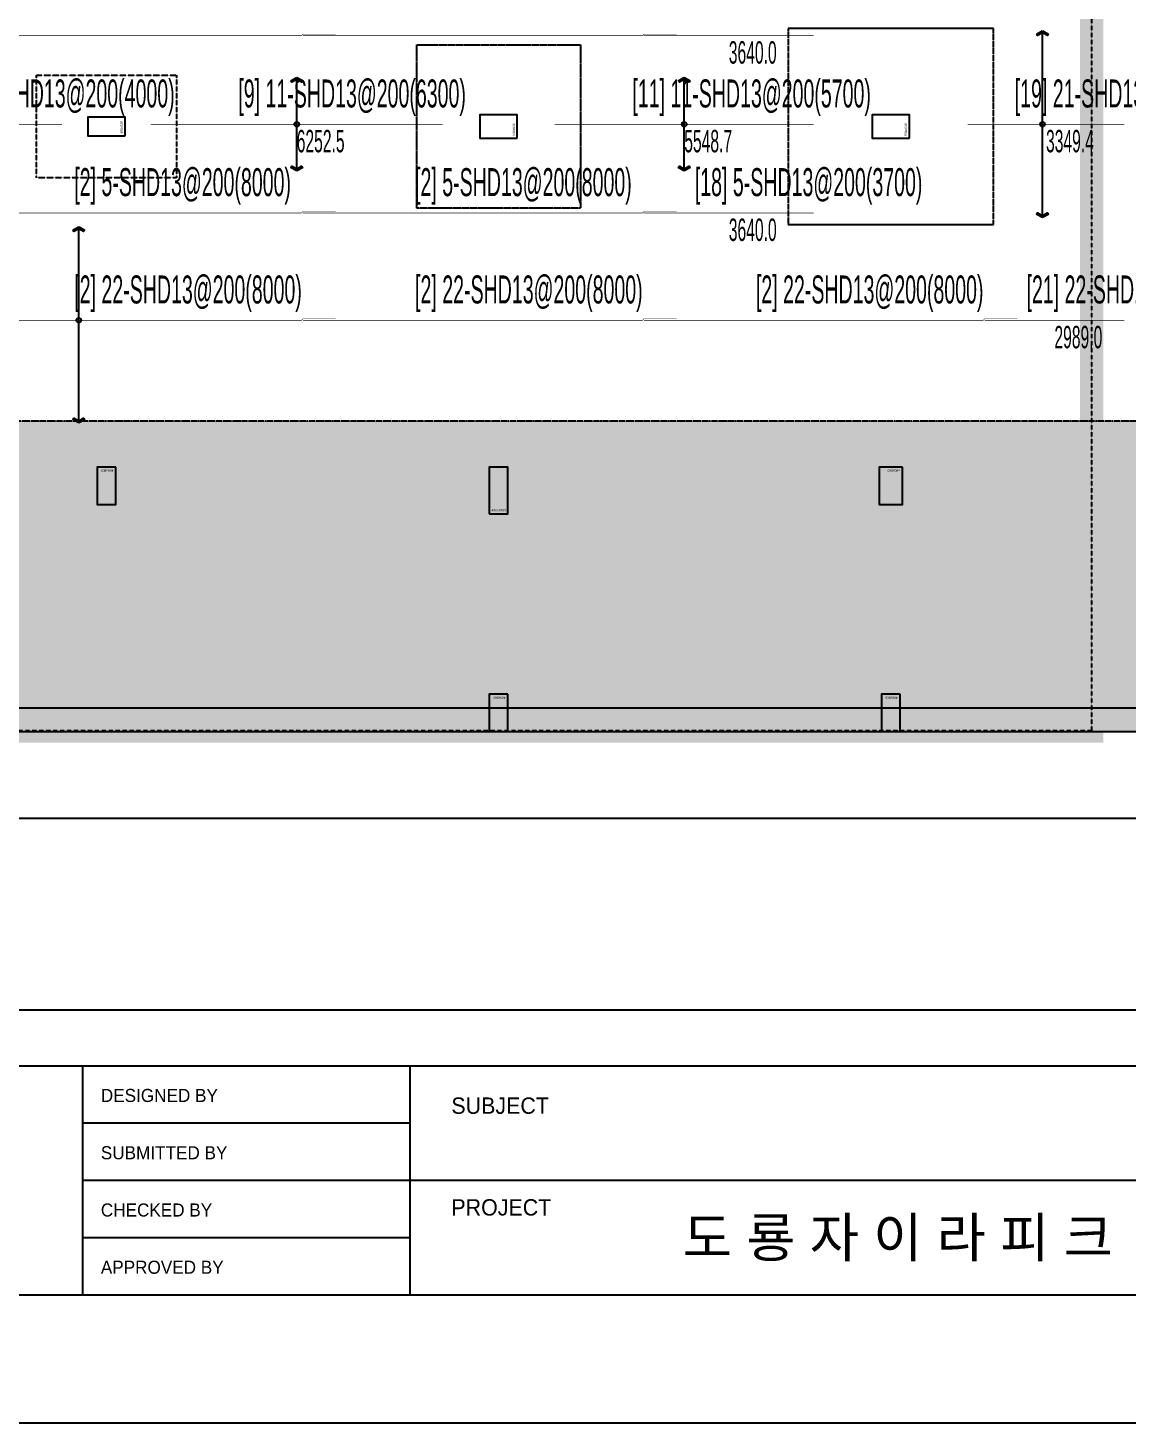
# Model space of a CAD drawing. Header units: millimetres. Extents: x 91591 to 1353697, y 75729 to 160586.
# Drawn here: x 282798 to 306342, y 75729 to 105628 of the extents above; entities that cross this region are included whole.
import ezdxf
from ezdxf.enums import TextEntityAlignment as Align

# ---------------------------------------------------------------- set-up
doc = ezdxf.new("R2010")
doc.units = ezdxf.units.MM
doc.linetypes.add('HID', pattern=[2.5, 1.5, -1])
doc.linetypes.add('HIDDEN', pattern=[0.375, 0.25, -0.125])
for name, color, linetype in [('-S_F', 7, 'Continuous'), ('8', 8, 'Continuous'), ('NX_BAR(D)', 7, 'Continuous'), ('NX_BARTXT', 7, 'Continuous'), ('NX_FORM', 7, 'Continuous'), ('S-FND_OUTLINE_지하주차장 기초', 4, 'HID'), ('S-HAT', 252, 'Continuous'), ('XR-지하주차장$0$A-CON', 2, 'Continuous'), ('XR-지하주차장$0$AA-COL', 2, 'Continuous'), ('기초', 7, 'Continuous')]:
    doc.layers.add(name, color=color, linetype=linetype)
doc.layers.add('DEFPOINT', color=142, linetype='Continuous', plot=False)
doc.layers.add('NX_DEFAULT', color=7, linetype='Continuous', plot=False)
doc.layers.add('JEIL-TXT1', color=7, linetype='Continuous', lineweight=9)
doc.styles.add('BarSetTxt', font='Arial.ttf', dxfattribs={"width": 0.4, "height": 353.85})
doc.styles.add('BAS_TITLE1', font='')
doc.styles.add('EST', font='')
doc.styles.add('XR-지하주차장$0$Standard', font='arial.ttf')
doc.styles.get('BAS_TITLE1').set_extended_font_data('HYHeadLine-Medium')
doc.styles.get('EST').set_extended_font_data('HYHeadLine-Medium')

# ---------------------------------------------------------------- blocks, each defined once
blk = doc.blocks.new('zw$9A02')
at = {"color": 4}
for p, q in [((3810, -57899), (85731, -57899)), ((54288, -61579), (54288, -57899)), ((59546, -61579), (59546, -57899)), ((54288, -58819), (59546, -58819)), ((54288, -59739), (85731, -59739)), ((54288, -60659), (59546, -60659))]:
    blk.add_line(p, q, dxfattribs=at)
blk.add_lwpolyline([(0, -63643), (0, 0), (90000, 0), (90000, -63643)], close=True)
blk.add_lwpolyline([(3810, -61579), (85731, -61579), (85731, -3425), (3810, -3425)], close=True, dxfattribs=at)
at = {"layer": 'DEFPOINT', "color": 150}
blk.add_lwpolyline([(4710, -56999), (84831, -56999), (84831, -4325), (4710, -4325)], close=True, dxfattribs=at)
at = {"style": 'BAS_TITLE1'}
for s, height, p in [('DESIGNED BY', 210.32, (54577, -58482)), ('SUBJECT', 262.9, (60208, -58672)), ('SUBMITTED BY', 210.32, (54577, -59403)), ('PROJECT', 262.9, (60208, -60307)), ('CHECKED BY', 210.3, (54577, -60323)), ('APPROVED BY', 210.32, (54577, -61243))]:
    blk.add_text(s, height=height, dxfattribs=at).set_placement(p)
at = {"layer": 'JEIL-TXT1', "color": 2, "style": 'EST'}
blk.add_text('도 룡 자 이 라 피 크', height=630, dxfattribs=at).set_placement((67380, -60659), align=Align.MIDDLE_CENTER)
blk = doc.blocks.new('zw$D357')
at = {"layer": 'S-HAT'}
h = blk.add_hatch(dxfattribs=at)
h.set_pattern_fill('GRASS', color=256, scale=20)
h.set_pattern_definition([(90, (-331308.68, 2741039.9), (-359.21, 359.21), [95.25, -623.17]), (45, (-331308.7, 2741039.9), (-359.210245, 359.210245), [95.25, -412.75]), (135, (-331308.7, 2741039.9), (-359.210245, -359.210245), [95.25, -412.75])])
h.paths.add_polyline_path([(-65008, -55192), (-61014, -48545), (-9370, -48545), (-5377, -55192)])
at = {"layer": '-S_F', "linetype": 'HIDDEN', "lineweight": -3}
for points in [[(-19608, -40128), (-19608, -44328), (-15208, -44328), (-15208, -40128)], [(-27557, -40474), (-24057, -40474), (-24057, -43974), (-27557, -43974)], [(-35710, -41127), (-32710, -41127), (-32710, -43327), (-35710, -43327)]]:
    blk.add_lwpolyline(points, close=True, dxfattribs=at)
blk.add_lwpolyline([(-70457, 878), (0, 878), (0, -57059), (-70457, -57059)], close=True)
at = {"layer": 'S-FND_OUTLINE_지하주차장 기초'}
blk.add_lwpolyline([(-9370, -48545), (-61014, -48545), (-65008, -55192), (-5377, -55192)], close=True, dxfattribs=at)
at = {"layer": 'XR-지하주차장$0$A-CON'}
for p, q in [((-2750, -54692), (-36610, -54692)), ((-70457, -55192), (0, -55192))]:
    blk.add_line(p, q, dxfattribs=at)
at = {"layer": 'XR-지하주차장$0$AA-COL'}
for points in [[(-33810, -42427), (-33810, -42027), (-34610, -42027), (-34610, -42427)], [(-25410, -42477), (-25410, -41977), (-26210, -41977), (-26210, -42477)], [(-17010, -42477), (-17010, -41977), (-17810, -41977), (-17810, -42477)], [(-34010, -49527), (-34410, -49527), (-34410, -50327), (-34010, -50327)], [(-26010, -50527), (-25610, -50527), (-25610, -49527), (-26010, -49527)], [(-17160, -49527), (-17660, -49527), (-17660, -50327), (-17160, -50327)], [(-25610, -54392), (-26010, -54392), (-26010, -55192), (-25610, -55192)], [(-17210, -54392), (-17610, -54392), (-17610, -55192), (-17210, -55192)]]:
    blk.add_lwpolyline(points, close=True, dxfattribs=at)
at = {"layer": '기초', "color": 6, "linetype": 'HID', "ltscale": 3, "const_width": 500}
blk.add_lwpolyline([(-56498, -55179), (-56498, -13109), (-51183, -13099), (-51183, -15035), (-51183, -15035), (-51183, -15047), (-37285, -15025), (-37298, -6685), (-14910, -6684), (-14910, -24464), (-14910, -24464), (-14910, -24477), (-13109, -24477), (-13109, -55179)], close=True, dxfattribs=at)
at = {"layer": 'Defpoints', "style": 'XR-지하주차장$0$Standard'}
for s, rotation, p in [('400x800', 90, (-33860, -42377)), ('500x800', 90, (-25460, -42427)), ('500x800', 90, (-17060, -42427)), ('400x800', 180, (-34060, -49577)), ('500x800', 180, (-17210, -49577)), ('400x800', 180, (-25660, -54442)), ('400x800', 180, (-17260, -54442))]:
    blk.add_text(s, height=50, rotation=rotation, dxfattribs=at).set_placement(p)
blk.add_text('400x1000', height=50, dxfattribs=at).set_placement((-25960, -50477))

msp = doc.modelspace()

# ---------------------------------------------------------------- linework, layer by layer
at = {"layer": 'DEFPOINT', "linetype": 'HID', "ltscale": 3}
msp.add_lwpolyline([(262190.8, 90562.3), (262191.3, 132632.3), (267505.6, 132643.2), (267505.6, 130707.1), (267505.6, 130707.1), (267505.6, 130695), (281404.1, 130716.7), (281391.1, 139056.3), (303779.3, 139057.8), (303779.3, 121277.3), (303779.4, 121277.3), (303779.4, 121265.3), (305579.8, 121265.3), (305580.1, 90562.3)], close=True, dxfattribs=at)
at = {"layer": 'DEFPOINT', "linetype": 'HIDDEN', "lineweight": -3}
for points in [[(299080.5, 105614.1), (299080.5, 101414.1), (303480.5, 101414.1), (303480.5, 105614.1)], [(291131.9, 105267.7), (294631.9, 105267.7), (294631.9, 101767.7), (291131.9, 101767.7)], [(282979.4, 104615.2), (285979.4, 104615.2), (285979.4, 102415.2), (282979.4, 102415.2)], [(309318.7, 97196.9), (257674.8, 97196.9), (253681.1, 90550.2), (313312.5, 90550.2)]]:
    msp.add_lwpolyline(points, close=True, dxfattribs=at)
at = {"layer": 'NX_BAR(D)', "color": 2, "const_width": 10}
for points in [[(281390.7, 105462.3), (288660.7, 105462.3), (288690.7, 105492.3), (289390.7, 105492.3)], [(288690.7, 105462.3), (295960.6, 105462.3), (295990.6, 105492.3), (296690.6, 105492.3)], [(295990.6, 105462.3), (299630.5, 105462.3)], [(279679.4, 103562.3), (283529.4, 103562.3)], [(285429.4, 103562.3), (291681.9, 103562.3)], [(294081.9, 103562.3), (299630.5, 103562.3)], [(302930.5, 103562.3), (306280, 103562.3)], [(281390.7, 101662.3), (288660.6, 101662.3), (288690.6, 101692.3), (289390.6, 101692.3)], [(288690.6, 101662.3), (295960.6, 101662.3), (295990.6, 101692.3), (296690.6, 101692.3)], [(295990.6, 101662.3), (299630.5, 101662.3)], [(281390.9, 99362.3), (288661, 99362.3), (288691, 99392.3), (289391, 99392.3)], [(288691, 99362.3), (295961, 99362.3), (295991, 99392.3), (296691, 99392.3)], [(295991, 99362.3), (303261, 99362.3), (303291, 99392.3), (303991, 99392.3)], [(303291, 99362.3), (306280, 99362.3)]]:
    msp.add_lwpolyline(points, dxfattribs=at)
at = {"layer": 'NX_FORM', "color": 1}
for p, q in [((304530.2, 101562.3), (304530.2, 105562.3)), ((288555.6, 102562.3), (288555.6, 104562.3)), ((296856.2, 102562.3), (296856.2, 104562.3)), ((283885.4, 97162.3), (283885.4, 101362.3))]:
    msp.add_line(p, q, dxfattribs=at)
for points in [[(304530.2, 105562.3), (304651.5, 105492.3), (304634.5, 105462.9), (304530.2, 105522.3), (304426, 105462.9), (304409, 105492.3)], [(288555.6, 104562.3), (288676.9, 104492.3), (288659.9, 104462.9), (288555.6, 104522.3), (288451.4, 104462.9), (288434.4, 104492.3)], [(296856.2, 104562.3), (296977.4, 104492.3), (296960.4, 104462.9), (296856.2, 104522.3), (296752, 104462.9), (296735, 104492.3)], [(288555.6, 102562.3), (288434.4, 102632.3), (288451.4, 102661.8), (288555.6, 102602.3), (288659.9, 102661.8), (288676.9, 102632.3)], [(296856.2, 102562.3), (296735, 102632.3), (296752, 102661.8), (296856.2, 102602.3), (296960.4, 102661.8), (296977.4, 102632.3)], [(304530.2, 101562.3), (304409, 101632.3), (304426, 101661.8), (304530.2, 101602.3), (304634.5, 101661.8), (304651.5, 101632.3)], [(283885.4, 101362.3), (284006.7, 101292.3), (283989.7, 101262.9), (283885.4, 101322.3), (283781.2, 101262.9), (283764.2, 101292.3)], [(283885.4, 97162.3), (283764.2, 97232.3), (283781.2, 97261.8), (283885.4, 97202.3), (283989.7, 97261.8), (284006.7, 97232.3)]]:
    msp.add_lwpolyline(points, close=True, dxfattribs=at)
for centre in [(288555.6, 103562.3), (296856.2, 103562.3), (304530.2, 103562.3), (283885.4, 99362.3)]:
    msp.add_circle(centre, 50, dxfattribs=at)

# ---------------------------------------------------------------- block references
at = {"xscale": 1.333333333333333, "yscale": 1.333333333333333, "zscale": 1.333333333333333}
msp.add_blockref('zw$9A02', (211590.8, 160586.4), dxfattribs=at)
at = {"layer": '8'}
msp.add_blockref('zw$D357', (318689, 145741.8), dxfattribs=at)

# ---------------------------------------------------------------- texts
at = {"layer": 'NX_BARTXT', "color": 2, "style": 'BarSetTxt', "width": 0.5}
for s, p in [('[17] 11-SHD13@200(4000)', (280834.4, 103742.3)), ('[9] 11-SHD13@200(6300)', (287305.1, 103742.3)), ('[11] 11-SHD13@200(5700)', (295746.5, 103742.3)), ('[19] 21-SHD13@200(3500)', (303935.4, 103742.3)), ('[2] 5-SHD13@200(8000)', (283790.7, 101842.3)), ('[2] 5-SHD13@200(8000)', (291090.6, 101842.3)), ('[18] 5-SHD13@200(3700)', (297082.6, 101842.3)), ('[2] 22-SHD13@200(8000)', (283790.9, 99542.3)), ('[2] 22-SHD13@200(8000)', (291091, 99542.3)), ('[2] 22-SHD13@200(8000)', (298391, 99542.3)), ('[21] 22-SHD13@200(3000)', (304187.7, 99542.3))]:
    msp.add_text(s, height=600, dxfattribs=at).set_placement(p, align=Align.BOTTOM_LEFT)
at = {"layer": 'NX_DEFAULT', "color": 8, "style": 'BarSetTxt', "width": 0.5}
for s, p in [('3640.0', (297810.6, 104862.3)), ('6252.5', (288555.6, 102962.3)), ('5548.7', (296856.2, 102962.3)), ('3349.4', (304605.2, 102962.3)), ('3640.0', (297810.5, 101062.3)), ('2989.0', (304785.5, 98762.3))]:
    msp.add_text(s, height=480, dxfattribs=at).set_placement(p)

doc.saveas('drawing.dxf')
